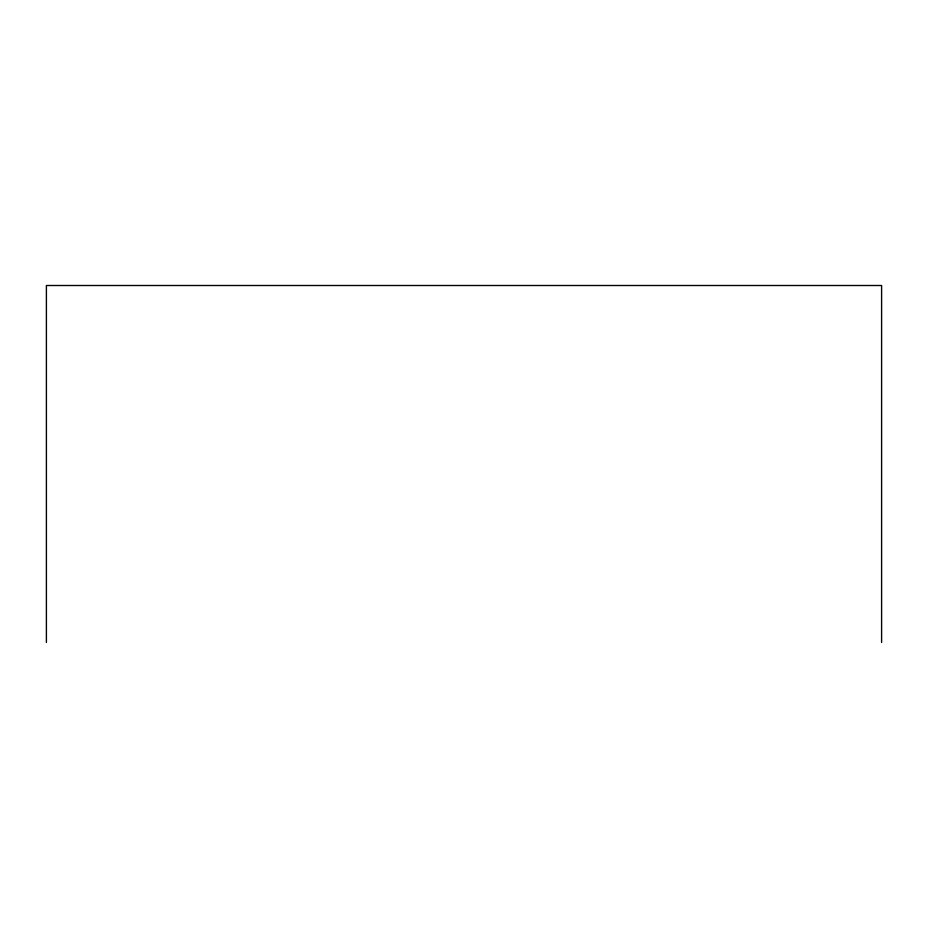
<?xml version="1.0" encoding="UTF-8"?>
<svg xmlns="http://www.w3.org/2000/svg" width="928" height="928" viewBox="0 0 928 928"><rect width="100%" height="100%" fill="white"/><g stroke="black" fill="none" stroke-linecap="round" stroke-linejoin="round"><path stroke-width="1.39" d="M881.6 642.501L881.6 285.499L46.4 285.499L46.4 642.501"/></g></svg>
